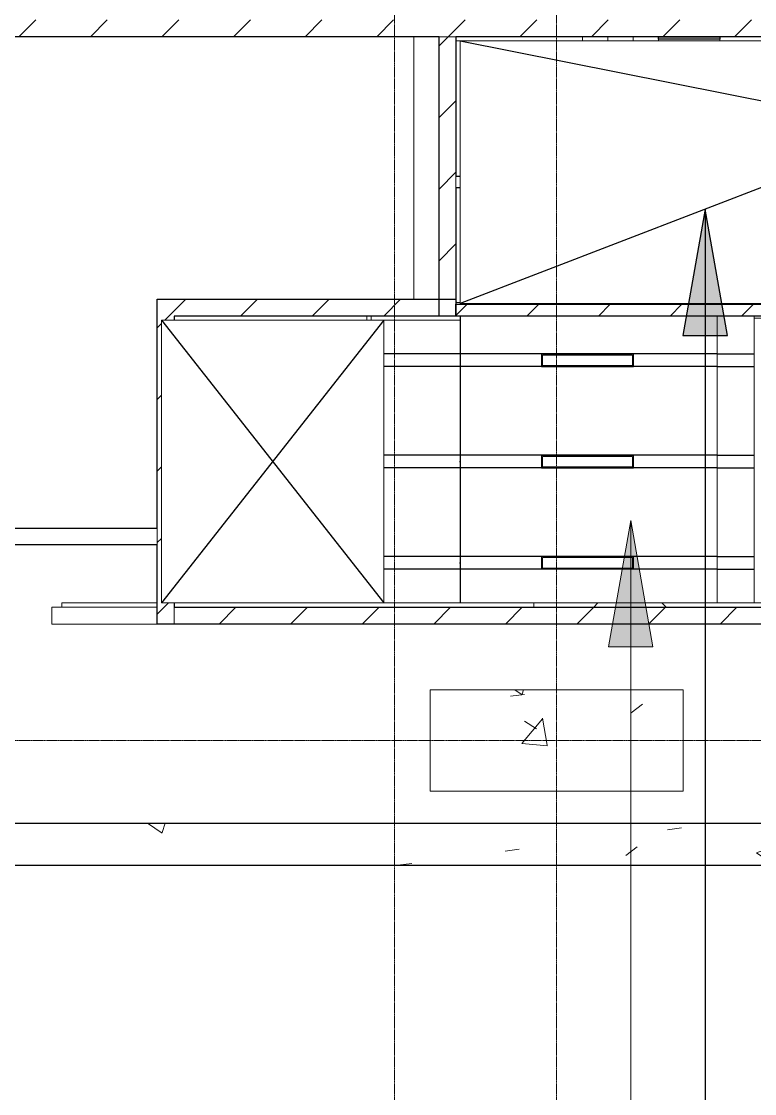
# Model space of a CAD drawing. Header units: millimetres. Extents: x -962357 to -591933, y -35273 to 59420.
# Drawn here: x -899225 to -890534, y -19979 to -7273 of the extents above; entities that cross this region are included whole.
import ezdxf

# ---------------------------------------------------------------- set-up
doc = ezdxf.new("R2010")
doc.units = ezdxf.units.MM
doc.linetypes.add('DPA_Boundary Line 500', pattern=[3.75, 0, -0.75, 1.5, -0.75, 0, -0.75])
doc.linetypes.add('DPA_Grid _ Level 100', pattern=[10, 5.5, -1.6, 1.3, -1.6])
for name, color, linetype, lineweight in [('_ _ A-DETL-OPENING', 1, 'Continuous', 25), ('A-CLNG', 2, 'Continuous', 9), ('A-CLNG-PATT', 2, 'Continuous', 9), ('A-DETL', 1, 'Continuous', 25), ('A-WALL', 5, 'Continuous', 9), ('A-WALL-FNSH', 2, 'Continuous', 9), ('A-WALL-PATT', 1, 'Continuous', 9), ('E-LITE-EQPM', 2, 'Continuous', 9), ('G-ANNO-TEXT', 3, 'Continuous', 9), ('I-WALL-E', 2, 'Continuous', 9), ('S-FNDN', 2, 'Continuous', 9), ('S-GRID', 251, 'Continuous', 9), ('S-STRS-IDEN', 3, 'Continuous', 25), ('S-STRS-MBND', 2, 'Continuous', 9), ('WALL-E', 2, 'Continuous', 9)]:
    doc.layers.add(name, color=color, linetype=linetype, lineweight=lineweight)
pattern_1 = [(45, (2.4, 1), (-424.26407, 424.26407), [])]
pattern_2 = [(45, (2.4, 1), (-1060.6602, 1060.6602), []), (135, (2.4, 1), (-1060.6602, -1060.6602), [])]
pattern_3 = [(50, (2.4, 1), (3643.682, -318.781), [381, -4191]), (355, (2.4, 1), (-704.856, 3821.136), [304.8, -3352.8]), (100.451, (306, -25.6), (2938.852, 3502.332), [323.8, -3561.801]), (46.184, (2.4, 1017), (5421.581, -840.856), [571.5, -6286.5]), (96.636, (454, 947), (4748.05, 4948.55), [485.7, -5342.702]), (351.184, (2.4, 1017), (4748.1, 4948.506), [457.2, -5029.2]), (21, (510.4, 763), (3032.288, -2045.304), [381, -4191]), (326, (510.4, 763), (1236.042, 3683.762), [304.8, -3352.8]), (71.451, (763, 592.5), (4268.343, 1638.425), [323.8, -3561.801]), (37.5, (2.4, 1), (61.772, 1691.1008), [167.64, -3144.52, 167.64, -3235.96, -3365.5]), (37.5, (2.4, 1), (61.772, 1691.1008), [-6715.76, 167.64, -3197.86]), (7.5, (2.4, 1), (1336.3933, 2003.6115), [167.64, -1772.92, 167.64, -3068.32, -1282.7]), (7.5, (2.4, 1), (1336.3933, 2003.6115), [-5176.52, 167.64, -1115.06]), (327.5, (-1130.5, 1), (2711.8178, -114.5786), [167.64, -1102.36, 167.64, -3794.76, -5257.8]), (327.5, (-1130.5, 1), (2711.8178, -114.5786), [-5232.4, 167.64, -5090.16]), (317.5, (-1638.5, 1), (2962.5856, 508.5334), [167.64, -1483.36, 167.64, -2463.8, -3733.8]), (317.5, (-1638.5, 1), (2962.5856, 508.5334), [-4282.44, 167.64, -3566.16])]

# ---------------------------------------------------------------- blocks, each defined once
blk = doc.blocks.new('L1_1_FLUORESCENT W DISFUSSER - 1195L x 595W x 85H - 36W-17030651-4130-01 MULTI-PURPOSE LEVEL - REFLECTED CEILING PLAN')
at = {"layer": 'E-LITE-EQPM'}
for p, q in [((-640703, 7094), (-640703, 7244)), ((-640703, 7244), (-639615, 7244)), ((-639615, 7244), (-640703, 7244)), ((-640703, 7244), (-640703, 7094)), ((-639615, 7244), (-639615, 7094)), ((-639615, 7094), (-639615, 7244)), ((-640692, 7106), (-640692, 7231)), ((-640692, 7231), (-639626, 7231)), ((-639626, 7231), (-640692, 7231)), ((-640692, 7231), (-640692, 7106)), ((-640692, 7231), (-640692, 7106)), ((-639626, 7231), (-640692, 7231)), ((-639626, 7231), (-639626, 7106)), ((-639626, 7106), (-639626, 7231)), ((-639626, 7106), (-639626, 7231)), ((-639615, 7094), (-640703, 7094)), ((-640703, 7094), (-639615, 7094)), ((-639626, 7106), (-640692, 7106)), ((-640692, 7106), (-639626, 7106)), ((-640692, 7106), (-639626, 7106))]:
    blk.add_line(p, q, dxfattribs=at)
blk = doc.blocks.new('*U612')
at = {"layer": 'A-CLNG'}
for p, q in [((-149344, -11085), (-149344, -12310)), ((-145607, -11085), (-149344, -11085)), ((-149344, -11085), (-145607, -11085)), ((-149344, -12310), (-149344, -11085)), ((-149344, -12310), (-149344, -12686)), ((-149344, -12686), (-149344, -12310)), ((-149344, -12825), (-149344, -12985)), ((-149344, -12985), (-149344, -12825)), ((-149344, -12985), (-149344, -14185)), ((-149344, -14185), (-149344, -12985)), ((-149344, -14344), (-149344, -14395)), ((-149344, -14395), (-149344, -14344)), ((-146298, -17745), (-146298, -14345)), ((-146298, -14345), (-146298, -17745)), ((-146298, -14345), (-146298, -17745)), ((-146298, -17745), (-146298, -14345)), ((-145859, -17745), (-145859, -14345)), ((-145859, -14345), (-145859, -17745)), ((-150408, -14395), (-149344, -14395)), ((-149344, -14395), (-150400, -14395)), ((-146298, -17745), (-145859, -17745)), ((-145859, -17745), (-146298, -17745)), ((-150408, -17795), (-146298, -17795)), ((-146298, -17795), (-150408, -17795))]:
    blk.add_line(p, q, dxfattribs=at)

msp = doc.modelspace()

# ---------------------------------------------------------------- hatches: boundary and pattern name
at = {"layer": 'A-CLNG-PATT', "lineweight": 25}
h = msp.add_hatch(dxfattribs=at)
h.set_pattern_fill('FP_4', color=256, style=0, pattern_type=2)
h.set_pattern_definition([(270, (-862848, -12490), (-3117.7, -2e-13), [1200, 0]), (270, (-859730.3, -12490), (-3117.7, -2e-13), [1200, 0]), (180, (-859730.3, -13614.9), (1e-13, 1200), [3117.69, 0]), (180, (-859730.3, -12564.9), (1e-13, 1200), [3117.69, 0])])
h.paths.add_polyline_path([(-891023, -14164.8), (-890978.2, -14164.8), (-890978.2, -10765), (-894024.5, -10765), (-894024.5, -10815), (-894929.9, -10815), (-894929.9, -14164.8), (-893150.3, -14164.8)])
h = msp.add_hatch(dxfattribs=at)
h.set_pattern_fill('FP_14', color=256, style=0, pattern_type=2)
h.set_pattern_definition([(90, (-898380, -12490), (3600, -2e-13), [1200, 0]), (90, (-901980, -12490), (3600, -2e-13), [1200, 0]), (0, (-901980, -11365), (0, -1200), [3600, 0]), (0, (-901980, -12415), (0, -1200), [3600, 0])])
h.paths.add_polyline_path([(-890538.7, -14164.8), (-890538.7, -10765), (-890978.2, -10765), (-890978.2, -14164.8)])
at = {"layer": 'A-WALL-PATT'}
h = msp.add_hatch(dxfattribs=at)
h.set_pattern_fill('FP_2', color=256, style=0, pattern_type=2)
h.set_pattern_definition(pattern_1)
h.paths.add_polyline_path([(-881570, -7454.8), (-881370, -7254.8), (-899765, -7254.8), (-899765, -7454.8), (-882845.6, -7454.8)])
h = msp.add_hatch(dxfattribs=at)
h.set_pattern_fill('FP_2', color=256, style=0, pattern_type=2)
h.set_pattern_definition(pattern_1)
h.paths.add_polyline_path([(-894074.5, -10765), (-894074.5, -7454.8), (-894274.5, -7454.8), (-894274.5, -10765)])
h = msp.add_hatch(dxfattribs=at)
h.set_pattern_fill('FP_3', color=256, style=0, pattern_type=2)
h.set_pattern_definition(pattern_2)
h.paths.add_polyline_path([(-882845.6, -7504.8), (-881337.2, -7504.8), (-881287.2, -7454.8), (-890946.5, -7454.8), (-890946.5, -7504.8), (-885747.6, -7504.8)])
h = msp.add_hatch(dxfattribs=at)
h.set_pattern_fill('FP_2', color=256, style=0, pattern_type=2)
h.set_pattern_definition(pattern_1)
h.paths.add_polyline_path([(-884734.5, -9245), (-884734.5, -9105), (-889143.6, -9105), (-889143.6, -9245), (-884874.5, -9245)])
h.paths.add_polyline_path([(-894074.5, -9245), (-894024.5, -9245), (-894024.5, -9105), (-894074.5, -9105)])
h = msp.add_hatch(dxfattribs=at)
h.set_pattern_fill('FP_2', color=256, style=0, pattern_type=2)
h.set_pattern_definition(pattern_1)
h.paths.add_polyline_path([(-897414.7, -14414.8), (-897414.7, -14164.8), (-897565, -14164.8), (-897565, -10815), (-897414.7, -10815), (-897414.7, -10565), (-897614.7, -10565), (-897614.7, -14414.8)])
h = msp.add_hatch(dxfattribs=at)
h.set_pattern_fill('FP_2', color=256, style=0, pattern_type=2)
h.set_pattern_definition(pattern_1)
h.paths.add_polyline_path([(-897414.7, -10765), (-894074.5, -10765), (-894074.5, -10565), (-897414.7, -10565)])
h = msp.add_hatch(dxfattribs=at)
h.set_pattern_fill('FP_2', color=256, style=0, pattern_type=2)
h.set_pattern_definition(pattern_1)
h.paths.add_polyline_path([(-885747.6, -10765), (-884734.5, -10765), (-884734.5, -10625), (-894074.5, -10625), (-894074.5, -10765), (-888649.6, -10765)])
h = msp.add_hatch(dxfattribs=at)
h.set_pattern_fill('FP_1', color=256, style=0, pattern_type=2)
h.set_pattern_definition(pattern_3)
h.paths.add_polyline_path([(-897614.7, -13477.5), (-897614.7, -13277.5), (-903935, -13277.5), (-903935, -13477.5)])
h = msp.add_hatch(dxfattribs=at)
h.set_pattern_fill('FP_2', color=256, style=0, pattern_type=2)
h.set_pattern_definition(pattern_1)
h.paths.add_polyline_path([(-879745, -14414.8), (-879745, -14214.8), (-881403.9, -14214.8), (-881205, -14303.7), (-881223.4, -14344.7), (-881514.2, -14214.8), (-884403.9, -14214.8), (-884205, -14303.7), (-884223.4, -14344.7), (-884514.2, -14214.8), (-897414.7, -14214.8), (-897414.7, -14414.8), (-879943.6, -14414.8)])
h.paths.add_polyline_path([(-881272.9, -14251.9), (-881287.1, -14251.9), (-881280, -14234.8)])
h.paths.add_polyline_path([(-884287.1, -14251.9), (-884280, -14234.8), (-884272.9, -14251.9)])
h = msp.add_hatch(dxfattribs=at)
h.set_pattern_fill('FP_3', color=256, style=0, pattern_type=2)
h.set_pattern_definition(pattern_2)
h.paths.add_polyline_path([(-882845.6, -14214.8), (-881514.2, -14214.8), (-881626.1, -14164.8), (-884515.8, -14164.8), (-884403.9, -14214.8), (-884180, -14214.8)])
h.paths.add_polyline_path([(-879820, -14214.8), (-879820, -14164.8), (-881515.8, -14164.8), (-881403.9, -14214.8), (-879943.6, -14214.8)])
h.paths.add_polyline_path([(-885747.6, -14214.8), (-884514.2, -14214.8), (-884626.1, -14164.8), (-893150.3, -14164.8), (-893150.3, -14214.8), (-888649.6, -14214.8)])
h = msp.add_hatch(dxfattribs=at)
h.set_pattern_fill('FP_1', color=256, style=0, pattern_type=2)
h.set_pattern_definition(pattern_3)
h.paths.add_polyline_path([(-868778.9, -17275.1), (-868778.9, -16775.1), (-914635, -16775.1), (-914635, -17275.1), (-871237.7, -17275.1)])
at = {"layer": 'G-ANNO-TEXT'}
msp.add_hatch(color=7, dxfattribs=at).paths.add_polyline_path([(-892002.6, -13186.5), (-892267.1, -14686.5), (-891738.1, -14686.5)])
at = {"layer": 'S-FNDN'}
h = msp.add_hatch(dxfattribs=at)
h.set_pattern_fill('FP_1', color=256, style=0, pattern_type=2)
h.set_pattern_definition(pattern_3)
h.paths.add_polyline_path([(-891380, -16395), (-891380, -15195), (-894380, -15195), (-894380, -16395)])
h = msp.add_hatch(dxfattribs=at)
h.set_pattern_fill('FP_1', color=256, style=0, pattern_type=2)
h.set_pattern_definition(pattern_3)
h.paths.add_polyline_path([(-891380, -16395), (-891380, -15195), (-894380, -15195), (-894380, -16395)])
at = {"layer": 'S-STRS-IDEN'}
msp.add_hatch(color=256, dxfattribs=at).paths.add_polyline_path([(-891120.2, -9496.5), (-891384.7, -10996.5), (-890855.7, -10996.5)])

# ---------------------------------------------------------------- linework, layer by layer
at = {"layer": '_ _ A-DETL-OPENING'}
for p, q in [((-894024.5, -7504.8), (-885941.6, -9105)), ((-885942.2, -7504.8), (-894024.5, -10614.8)), ((-897565, -10815), (-894929.9, -14164.8)), ((-894929.9, -10815), (-897565, -14164.8))]:
    msp.add_line(p, q, dxfattribs=at)
at = {"layer": 'A-DETL', "lineweight": 18}
for p, q in [((-885941.6, -7504.8), (-894024.5, -7504.8)), ((-894024.5, -7504.8), (-894024.5, -10614.8)), ((-894024.5, -10614.8), (-889143.6, -10614.8)), ((-894929.9, -10815), (-897565, -10815)), ((-897565, -10815), (-897565, -14164.8)), ((-894929.9, -14164.8), (-894929.9, -10815)), ((-897565, -14164.8), (-894929.9, -14164.8))]:
    msp.add_line(p, q, dxfattribs=at)
at = {"layer": 'A-WALL', "color": 7, "lineweight": 25}
for p, q in [((-894274.5, -7454.8), (-899765, -7454.8)), ((-894274.5, -10765), (-894274.5, -7454.8)), ((-894074.5, -7454.8), (-894074.5, -9105)), ((-881570, -7454.8), (-894074.5, -7454.8)), ((-891671.4, -7454.8), (-890946.5, -7454.8)), ((-891671.4, -7484.8), (-891671.4, -7454.8)), ((-890946.5, -7484.8), (-891671.4, -7484.8)), ((-890946.5, -7454.8), (-890946.5, -7484.8)), ((-894074.5, -9105), (-894024.5, -9105)), ((-894074.5, -9245), (-894074.5, -10765)), ((-894024.5, -9245), (-894074.5, -9245)), ((-897614.7, -13277.5), (-897614.7, -10565)), ((-897614.7, -10565), (-897414.7, -10565)), ((-897414.7, -10565), (-894074.5, -10565)), ((-894074.5, -10565), (-894074.5, -10765)), ((-894074.5, -10765), (-894074.5, -10625)), ((-894074.5, -10625), (-884874.5, -10625)), ((-897414.7, -10765), (-897414.7, -10815)), ((-894074.5, -10765), (-897414.7, -10765)), ((-894074.5, -10765), (-894274.5, -10765)), ((-884734.5, -10765), (-894074.5, -10765)), ((-903935, -13277.5), (-897614.7, -13277.5)), ((-897614.7, -13477.5), (-903935, -13477.5)), ((-897614.7, -14414.8), (-897614.7, -13477.5)), ((-897414.7, -14164.8), (-897414.7, -14214.8)), ((-897414.7, -14214.8), (-885380, -14214.8)), ((-897414.7, -14414.8), (-897614.7, -14414.8)), ((-885380, -14414.8), (-897414.7, -14414.8)), ((-914635, -16775.1), (-880645, -16775.1)), ((-868778.9, -17275.1), (-914635, -17275.1))]:
    msp.add_line(p, q, dxfattribs=at)
at = {"layer": 'A-WALL'}
msp.add_line((-897614.7, -13277.5), (-897614.7, -13477.5), dxfattribs=at)
at = {"layer": 'A-WALL-FNSH', "color": 250}
for p, q in [((-891671.4, -7504.8), (-891671.4, -7484.8)), ((-890946.5, -7504.8), (-890946.5, -7454.8)), ((-890946.5, -7454.8), (-881287.2, -7454.8)), ((-890946.5, -7484.8), (-890946.5, -7504.8)), ((-890946.5, -7504.8), (-891671.4, -7504.8)), ((-881337.2, -7504.8), (-890946.5, -7504.8)), ((-893150.3, -14164.8), (-885380, -14164.8)), ((-893150.3, -14214.8), (-893150.3, -14164.8)), ((-885380, -14214.8), (-893150.3, -14214.8))]:
    msp.add_line(p, q, dxfattribs=at)
at = {"layer": 'G-ANNO-TEXT', "color": 250}
for p, q in [((-892002.6, -13186.5), (-892267.1, -14686.5)), ((-891738.1, -14686.5), (-892002.6, -13186.5)), ((-892002.6, -13186.5), (-892002.6, -24522)), ((-892267.1, -14686.5), (-891738.1, -14686.5))]:
    msp.add_line(p, q, dxfattribs=at)
at = {"layer": 'I-WALL-E'}
for p, q in [((-892558.7, -7454.8), (-894074.5, -7454.8)), ((-894074.5, -7504.8), (-894074.5, -7454.8)), ((-892258.7, -7454.8), (-892574.1, -7454.8)), ((-892574.1, -7504.8), (-892574.1, -7454.8)), ((-891958.7, -7454.8), (-892274.1, -7454.8)), ((-892274.1, -7504.8), (-892274.1, -7454.8)), ((-891658.7, -7454.8), (-891974.1, -7454.8)), ((-891974.1, -7504.8), (-891974.1, -7454.8)), ((-894074.5, -7504.8), (-894074.5, -10596.8)), ((-894074.5, -10596.8), (-894074.5, -7504.8)), ((-894074.5, -7504.8), (-894024.5, -7504.8)), ((-894024.5, -7504.8), (-894074.5, -7504.8)), ((-894074.5, -7504.8), (-894074.5, -10596.8)), ((-894074.5, -10596.8), (-894074.5, -7504.8)), ((-894074.5, -7504.8), (-894024.5, -7504.8)), ((-894024.5, -7504.8), (-894074.5, -7504.8)), ((-894074.5, -7504.8), (-892558.7, -7504.8)), ((-894024.5, -7504.8), (-894024.5, -9105.8)), ((-894024.5, -9105.8), (-894024.5, -7504.8)), ((-894024.5, -7504.8), (-894024.5, -9105.8)), ((-894024.5, -9105.8), (-894024.5, -7504.8)), ((-892574.1, -7504.8), (-892258.7, -7504.8)), ((-892274.1, -7504.8), (-891958.7, -7504.8)), ((-891974.1, -7504.8), (-891658.7, -7504.8)), ((-894024.5, -9245), (-894024.5, -10604.8)), ((-894024.5, -10604.8), (-894024.5, -9245)), ((-894024.5, -9245), (-894024.5, -10604.8)), ((-894024.5, -10604.8), (-894024.5, -9245)), ((-894049.5, -10604.8), (-894074.5, -10596.8)), ((-894074.5, -10596.8), (-894049.5, -10604.8)), ((-894049.5, -10604.8), (-894074.5, -10596.8)), ((-894074.5, -10596.8), (-894049.5, -10604.8)), ((-894074.5, -10604.8), (-894049.5, -10604.8)), ((-894049.5, -10604.8), (-894074.5, -10604.8)), ((-894074.5, -10604.8), (-894074.5, -10654.8)), ((-894074.5, -10654.8), (-894074.5, -10604.8))]:
    msp.add_line(p, q, dxfattribs=at)
at = {"layer": 'I-WALL-E', "linetype": 'DPA_Boundary Line 500'}
for p, q in [((-890538.7, -10790), (-890353.7, -10790)), ((-890353.7, -10790), (-890538.7, -10790))]:
    msp.add_line(p, q, dxfattribs=at)
at = {"layer": 'S-FNDN'}
for p, q in [((-894380, -16395), (-894380, -15195)), ((-894380, -15195), (-891380, -15195)), ((-891380, -15195), (-891380, -16395)), ((-891380, -16395), (-894380, -16395))]:
    msp.add_line(p, q, dxfattribs=at)
at = {"layer": 'S-GRID', "linetype": 'DPA_Grid _ Level 100'}
for p, q in [((-892880, -30741.3), (-892880, 54920.2)), ((-894803, -30741.3), (-894803, 53809.2)), ((-603146.2, -15795), (-957857, -15795))]:
    msp.add_line(p, q, dxfattribs=at)
at = {"layer": 'S-STRS-IDEN'}
for p, q in [((-891120.2, -9496.5), (-891384.7, -10996.5)), ((-890855.7, -10996.5), (-891120.2, -9496.5)), ((-891120.2, -9496.5), (-891120.2, -28215.7)), ((-891384.7, -10996.5), (-890855.7, -10996.5))]:
    msp.add_line(p, q, dxfattribs=at)
at = {"layer": 'S-STRS-MBND'}
for p, q in [((-894074.5, -7504.8), (-894074.5, -10605)), ((-892534.5, -7504.8), (-894074.5, -7504.8)), ((-890134.5, -7504.8), (-892534.5, -7504.8)), ((-894074.5, -10605), (-894024.5, -10605))]:
    msp.add_line(p, q, dxfattribs=at)
at = {"layer": 'WALL-E'}
for p, q in [((-894573.7, -7454.8), (-894573.7, -10565)), ((-894573.7, -10265), (-894573.7, -7454.8)), ((-894573.7, -7454.8), (-894073.7, -7454.8)), ((-894073.7, -7454.8), (-894573.7, -7454.8)), ((-894074.5, -7454.8), (-894074.5, -10604.8)), ((-894074.5, -7454.8), (-894024.5, -7454.8)), ((-894074.5, -7454.8), (-894024.5, -7454.8)), ((-892724.3, -7454.8), (-894073.7, -7454.8)), ((-890946.5, -7454.8), (-892724.3, -7454.8)), ((-894073.7, -7504.8), (-892724.3, -7504.8)), ((-894024.5, -9105.8), (-894024.5, -7504.8)), ((-894024.5, -7504.8), (-894024.5, -9105.8)), ((-892724.3, -7504.8), (-890946.5, -7504.8)), ((-894024.5, -10604.8), (-894024.5, -9245)), ((-894024.5, -9245), (-894024.5, -10604.8)), ((-894573.7, -10565), (-894573.7, -10265)), ((-894074.5, -10604.8), (-894024.5, -10604.8)), ((-894074.5, -10604.8), (-894074.5, -10654.8)), ((-894074.5, -10654.8), (-894074.5, -10604.8)), ((-894073.7, -10604.8), (-894024.5, -10604.8)), ((-894024.5, -10604.8), (-894073.7, -10604.8)), ((-894024.5, -10604.8), (-894073.7, -10604.8)), ((-895129.9, -10765), (-895129.9, -10815)), ((-895129.9, -10815), (-895129.9, -10765)), ((-895129.9, -10765), (-895079.9, -10765)), ((-895079.9, -10765), (-895129.9, -10765)), ((-895079.9, -10765), (-895079.9, -10815)), ((-895079.9, -10815), (-895079.9, -10765)), ((-894073.7, -10765), (-894573.7, -10765)), ((-894573.7, -10765), (-894323.7, -10765)), ((-894323.7, -10765), (-894073.7, -10765)), ((-898865, -14214.8), (-898865, -14414.8)), ((-897614.7, -14214.8), (-898865, -14214.8)), ((-897614.7, -14164.8), (-898744.9, -14164.8)), ((-898744.9, -14164.8), (-898744.9, -14214.8)), ((-898744.9, -14214.8), (-897614.7, -14214.8)), ((-893150.3, -14164.8), (-897414.7, -14164.8)), ((-897414.7, -14414.8), (-897414.7, -14214.8)), ((-897414.7, -14214.8), (-893150.3, -14214.8)), ((-895079.9, -14214.8), (-895129.9, -14214.8)), ((-895129.9, -14214.8), (-895079.9, -14214.8)), ((-898865, -14414.8), (-897414.7, -14414.8))]:
    msp.add_line(p, q, dxfattribs=at)

# ---------------------------------------------------------------- block references
msp.add_blockref('*U612', (-744680, 3580))
at = {"layer": 'E-LITE-EQPM', "rotation": 180}
for p in [(-1532673.7, -4121.3), (-1532673.7, -5321.3), (-1532673.7, -6521.3)]:
    msp.add_blockref('L1_1_FLUORESCENT W DISFUSSER - 1195L x 595W x 85H - 36W-17030651-4130-01 MULTI-PURPOSE LEVEL - REFLECTED CEILING PLAN', p, dxfattribs=at)

doc.saveas('drawing.dxf')
